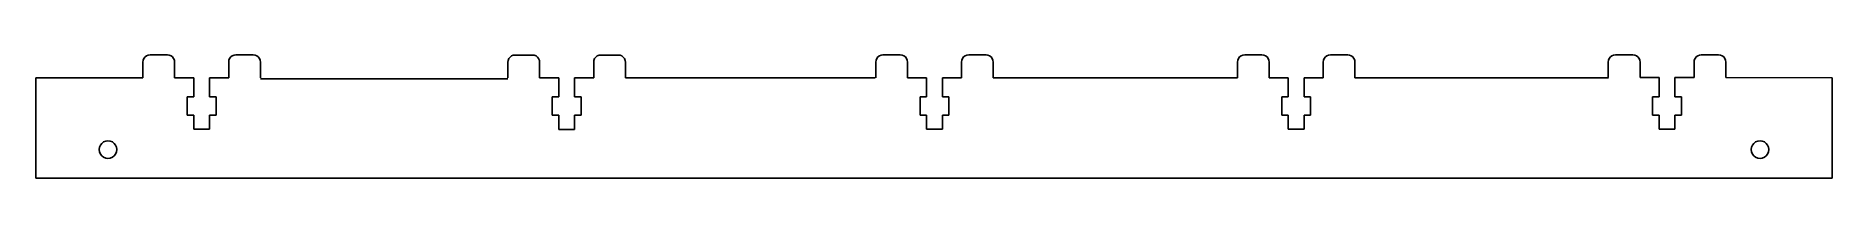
# Model space of a CAD drawing. Header units: millimetres. Extents: x 30 to 528, y 80 to 115.
import ezdxf

# ---------------------------------------------------------------- set-up
doc = ezdxf.new("R2010")
doc.units = ezdxf.units.MM
doc.header["$MEASUREMENT"] = 0

msp = doc.modelspace()

# ---------------------------------------------------------------- linework, layer by layer
for p, q in [((60.83, 114.64), (61.35, 114.71)), ((61.35, 114.71), (66.15, 114.71)), ((66.66, 114.64), (66.15, 114.71)), ((85.15, 114.71), (84.63, 114.64)), ((85.15, 114.71), (89.95, 114.71)), ((90.46, 114.64), (89.95, 114.71)), ((264.26, 114.64), (264.78, 114.71)), ((264.78, 114.71), (269.58, 114.71)), ((269.58, 114.71), (270.1, 114.64)), ((288.06, 114.64), (288.58, 114.71)), ((288.58, 114.71), (293.38, 114.71)), ((293.9, 114.64), (293.38, 114.71)), ((364.67, 114.64), (365.18, 114.71)), ((365.18, 114.71), (369.98, 114.71)), ((369.98, 114.71), (370.5, 114.64)), ((388.98, 114.71), (388.47, 114.64)), ((388.98, 114.71), (393.78, 114.71)), ((393.78, 114.71), (394.3, 114.64)), ((467.6, 114.65), (468.12, 114.72)), ((468.12, 114.72), (472.92, 114.72)), ((472.92, 114.72), (473.44, 114.65)), ((491.4, 114.65), (491.92, 114.72)), ((491.92, 114.72), (496.72, 114.72)), ((497.24, 114.65), (496.72, 114.72)), ((59.35, 112.71), (59.42, 113.23)), ((59.35, 108.36), (59.35, 112.71)), ((59.42, 113.23), (59.61, 113.71)), ((59.61, 113.71), (59.93, 114.12)), ((59.93, 114.12), (60.35, 114.44)), ((60.35, 114.44), (60.83, 114.64)), ((67.15, 114.44), (66.66, 114.64)), ((67.56, 114.12), (67.15, 114.44)), ((67.88, 113.71), (67.56, 114.12)), ((68.08, 113.23), (67.88, 113.71)), ((68.15, 112.71), (68.08, 113.23)), ((68.15, 112.71), (68.15, 108.36)), ((83.22, 113.23), (83.15, 112.71)), ((83.15, 108.36), (83.15, 112.71)), ((83.41, 113.71), (83.22, 113.23)), ((83.73, 114.12), (83.41, 113.71)), ((84.15, 114.44), (83.73, 114.12)), ((84.63, 114.64), (84.15, 114.44)), ((90.95, 114.44), (90.46, 114.64)), ((91.36, 114.12), (90.95, 114.44)), ((91.68, 113.71), (91.36, 114.12)), ((91.88, 113.23), (91.68, 113.71)), ((91.95, 112.71), (91.88, 113.23)), ((91.95, 112.71), (91.95, 108.36)), ((160.67, 112.67), (160.73, 113.19)), ((160.67, 108.32), (160.67, 112.67)), ((160.73, 113.19), (160.93, 113.67)), ((160.93, 113.67), (161.25, 114.08)), ((161.25, 114.08), (161.67, 114.4)), ((161.67, 114.4), (162.15, 114.6)), ((162.15, 114.6), (162.67, 114.67)), ((162.67, 114.67), (167.47, 114.67)), ((167.47, 114.67), (167.98, 114.6)), ((167.98, 114.6), (168.47, 114.4)), ((168.47, 114.4), (168.88, 114.08)), ((168.88, 114.08), (169.2, 113.67)), ((169.2, 113.67), (169.4, 113.19)), ((169.4, 113.19), (169.47, 112.67)), ((169.47, 112.67), (169.47, 108.32)), ((184.47, 112.67), (184.53, 113.19)), ((184.47, 108.32), (184.47, 112.67)), ((184.53, 113.19), (184.73, 113.67)), ((184.73, 113.67), (185.05, 114.08)), ((185.05, 114.08), (185.47, 114.4)), ((185.47, 114.4), (185.95, 114.6)), ((185.95, 114.6), (186.47, 114.67)), ((186.47, 114.67), (191.27, 114.67)), ((191.78, 114.6), (191.27, 114.67)), ((192.27, 114.4), (191.78, 114.6)), ((192.68, 114.08), (192.27, 114.4)), ((193, 113.67), (192.68, 114.08)), ((193.2, 113.19), (193, 113.67)), ((193.27, 112.67), (193.2, 113.19)), ((193.27, 112.67), (193.27, 108.32)), ((262.78, 112.71), (262.85, 113.23)), ((262.78, 108.36), (262.78, 112.71)), ((262.85, 113.23), (263.05, 113.71)), ((263.05, 113.71), (263.37, 114.12)), ((263.37, 114.12), (263.78, 114.44)), ((263.78, 114.44), (264.26, 114.64)), ((270.1, 114.64), (270.58, 114.44)), ((270.58, 114.44), (271, 114.12)), ((271, 114.12), (271.31, 113.71)), ((271.31, 113.71), (271.51, 113.23)), ((271.51, 113.23), (271.58, 112.71)), ((271.58, 112.71), (271.58, 108.36)), ((286.58, 112.71), (286.65, 113.23)), ((286.58, 108.36), (286.58, 112.71)), ((286.65, 113.23), (286.85, 113.71)), ((286.85, 113.71), (287.17, 114.12)), ((287.17, 114.12), (287.58, 114.44)), ((287.58, 114.44), (288.06, 114.64)), ((294.38, 114.44), (293.9, 114.64)), ((294.8, 114.12), (294.38, 114.44)), ((295.11, 113.71), (294.8, 114.12)), ((295.31, 113.23), (295.11, 113.71)), ((295.38, 112.71), (295.31, 113.23)), ((295.38, 112.71), (295.38, 108.36)), ((363.18, 112.71), (363.25, 113.23)), ((363.18, 108.36), (363.18, 112.71)), ((363.25, 113.23), (363.45, 113.71)), ((363.45, 113.71), (363.77, 114.12)), ((363.77, 114.12), (364.18, 114.44)), ((364.18, 114.44), (364.67, 114.64)), ((370.5, 114.64), (370.98, 114.44)), ((370.98, 114.44), (371.4, 114.12)), ((371.4, 114.12), (371.72, 113.71)), ((371.72, 113.71), (371.92, 113.23)), ((371.92, 113.23), (371.98, 112.71)), ((371.98, 112.71), (371.98, 108.36)), ((387.05, 113.23), (386.98, 112.71)), ((386.98, 108.36), (386.98, 112.71)), ((387.25, 113.71), (387.05, 113.23)), ((387.57, 114.12), (387.25, 113.71)), ((387.98, 114.44), (387.57, 114.12)), ((388.47, 114.64), (387.98, 114.44)), ((394.3, 114.64), (394.78, 114.44)), ((394.78, 114.44), (395.2, 114.12)), ((395.2, 114.12), (395.52, 113.71)), ((395.52, 113.71), (395.72, 113.23)), ((395.72, 113.23), (395.78, 112.71)), ((395.78, 112.71), (395.78, 108.36)), ((466.12, 112.72), (466.19, 113.23)), ((466.12, 108.37), (466.12, 112.72)), ((466.19, 113.23), (466.39, 113.72)), ((466.39, 113.72), (466.71, 114.13)), ((466.71, 114.13), (467.12, 114.45)), ((467.12, 114.45), (467.6, 114.65)), ((473.44, 114.65), (473.92, 114.45)), ((473.92, 114.45), (474.34, 114.13)), ((474.34, 114.13), (474.65, 113.72)), ((474.65, 113.72), (474.85, 113.23)), ((474.85, 113.23), (474.92, 112.72)), ((474.92, 112.72), (474.92, 108.37)), ((489.92, 112.72), (489.99, 113.23)), ((489.92, 108.37), (489.92, 112.72)), ((489.99, 113.23), (490.19, 113.72)), ((490.19, 113.72), (490.51, 114.13)), ((490.51, 114.13), (490.92, 114.45)), ((490.92, 114.45), (491.4, 114.65)), ((497.72, 114.45), (497.24, 114.65)), ((498.14, 114.13), (497.72, 114.45)), ((498.45, 113.72), (498.14, 114.13)), ((498.65, 113.23), (498.45, 113.72)), ((498.72, 112.72), (498.65, 113.23)), ((498.72, 112.72), (498.72, 108.37)), ((29.65, 80.42), (29.65, 108.36)), ((29.65, 108.36), (59.35, 108.36)), ((68.15, 108.36), (73.45, 108.36)), ((73.45, 108.36), (73.45, 103.06)), ((77.85, 108.36), (83.15, 108.36)), ((77.85, 103.06), (77.85, 108.36)), ((91.95, 108.09), (160.67, 108.09)), ((169.47, 108.32), (174.77, 108.32)), ((174.77, 108.32), (174.77, 103.02)), ((179.17, 103.02), (179.17, 108.32)), ((179.17, 108.32), (184.47, 108.32)), ((193.27, 108.32), (262.6, 108.32)), ((271.58, 108.36), (276.88, 108.36)), ((276.88, 108.36), (276.88, 103.06)), ((281.28, 103.06), (281.28, 108.36)), ((281.28, 108.36), (286.58, 108.36)), ((295.38, 108.36), (363.18, 108.36)), ((371.98, 108.36), (377.28, 108.36)), ((377.28, 108.36), (377.28, 103.06)), ((381.68, 103.06), (381.68, 108.36)), ((381.68, 108.36), (386.98, 108.36)), ((395.78, 108.36), (466.19, 108.36)), ((474.92, 108.37), (480.22, 108.37)), ((480.22, 108.37), (480.22, 103.07)), ((484.62, 103.07), (484.62, 108.37)), ((484.62, 108.37), (489.92, 108.37)), ((498.72, 108.37), (528.23, 108.36)), ((528.23, 108.36), (528.23, 80.42)), ((71.65, 103.06), (71.65, 97.96)), ((73.45, 103.06), (71.65, 103.06)), ((79.65, 103.06), (77.85, 103.06)), ((79.65, 97.96), (79.65, 103.06)), ((172.97, 103.02), (172.97, 97.92)), ((174.77, 103.02), (172.97, 103.02)), ((180.97, 103.02), (179.17, 103.02)), ((180.97, 97.92), (180.97, 103.02)), ((275.08, 103.06), (275.08, 97.96)), ((276.88, 103.06), (275.08, 103.06)), ((283.08, 103.06), (281.28, 103.06)), ((283.08, 97.96), (283.08, 103.06)), ((375.48, 103.06), (375.48, 97.96)), ((377.28, 103.06), (375.48, 103.06)), ((383.48, 103.06), (381.68, 103.06)), ((383.48, 97.96), (383.48, 103.06)), ((478.42, 103.07), (478.42, 97.97)), ((480.22, 103.07), (478.42, 103.07)), ((486.42, 103.07), (484.62, 103.07)), ((486.42, 97.97), (486.42, 103.07)), ((71.65, 97.96), (73.45, 97.96)), ((73.45, 97.96), (73.45, 94.01)), ((77.85, 94.01), (77.85, 97.96)), ((77.85, 97.96), (79.65, 97.96)), ((172.97, 97.92), (174.77, 97.92)), ((174.77, 97.92), (174.77, 93.97)), ((179.17, 97.92), (180.97, 97.92)), ((179.17, 93.97), (179.17, 97.92)), ((275.08, 97.96), (276.88, 97.96)), ((276.88, 97.96), (276.88, 94.01)), ((281.28, 97.96), (283.08, 97.96)), ((281.28, 94.01), (281.28, 97.96)), ((375.48, 97.96), (377.28, 97.96)), ((377.28, 97.96), (377.28, 94.01)), ((381.68, 94.01), (381.68, 97.96)), ((381.68, 97.96), (383.48, 97.96)), ((478.42, 97.97), (480.22, 97.97)), ((480.22, 97.97), (480.22, 94.02)), ((484.62, 97.97), (486.42, 97.97)), ((484.62, 94.02), (484.62, 97.97)), ((47.53, 89.58), (47.91, 90.09)), ((47.91, 90.09), (48.42, 90.48)), ((48.42, 90.48), (49.01, 90.73)), ((49.01, 90.73), (49.65, 90.81)), ((49.65, 90.81), (50.28, 90.73)), ((50.28, 90.73), (50.87, 90.48)), ((50.87, 90.48), (51.38, 90.09)), ((51.38, 90.09), (51.77, 89.58)), ((73.45, 94.01), (77.85, 94.01)), ((174.77, 93.97), (179.17, 93.97)), ((276.88, 94.01), (281.28, 94.01)), ((377.28, 94.01), (381.68, 94.01)), ((480.22, 94.02), (484.62, 94.02)), ((506.5, 90.09), (506.11, 89.58)), ((507, 90.48), (506.5, 90.09)), ((507.6, 90.73), (507, 90.48)), ((508.23, 90.81), (507.6, 90.73)), ((508.86, 90.73), (508.23, 90.81)), ((509.45, 90.48), (508.86, 90.73)), ((509.96, 90.09), (509.45, 90.48)), ((510.35, 89.58), (509.96, 90.09)), ((47.2, 88.36), (47.28, 88.99)), ((47.28, 87.72), (47.2, 88.36)), ((47.28, 88.99), (47.53, 89.58)), ((47.53, 87.13), (47.28, 87.72)), ((47.91, 86.63), (47.53, 87.13)), ((48.42, 86.24), (47.91, 86.63)), ((49.01, 85.99), (48.42, 86.24)), ((49.65, 85.91), (49.01, 85.99)), ((50.28, 85.99), (49.65, 85.91)), ((50.87, 86.24), (50.28, 85.99)), ((51.38, 86.63), (50.87, 86.24)), ((51.77, 87.13), (51.38, 86.63)), ((51.77, 89.58), (52.01, 88.99)), ((52.01, 87.72), (51.77, 87.13)), ((52.01, 88.99), (52.1, 88.36)), ((52.1, 88.36), (52.01, 87.72)), ((505.86, 88.99), (505.78, 88.36)), ((505.78, 88.36), (505.86, 87.72)), ((506.11, 89.58), (505.86, 88.99)), ((505.86, 87.72), (506.11, 87.13)), ((506.11, 87.13), (506.5, 86.63)), ((506.5, 86.63), (507, 86.24)), ((507, 86.24), (507.6, 85.99)), ((507.6, 85.99), (508.23, 85.91)), ((508.23, 85.91), (508.86, 85.99)), ((508.86, 85.99), (509.45, 86.24)), ((509.45, 86.24), (509.96, 86.63)), ((509.96, 86.63), (510.35, 87.13)), ((510.6, 88.99), (510.35, 89.58)), ((510.35, 87.13), (510.6, 87.72)), ((510.68, 88.36), (510.6, 88.99)), ((510.6, 87.72), (510.68, 88.36)), ((29.65, 80.42), (528.23, 80.42))]:
    msp.add_line(p, q)

doc.saveas('drawing.dxf')
